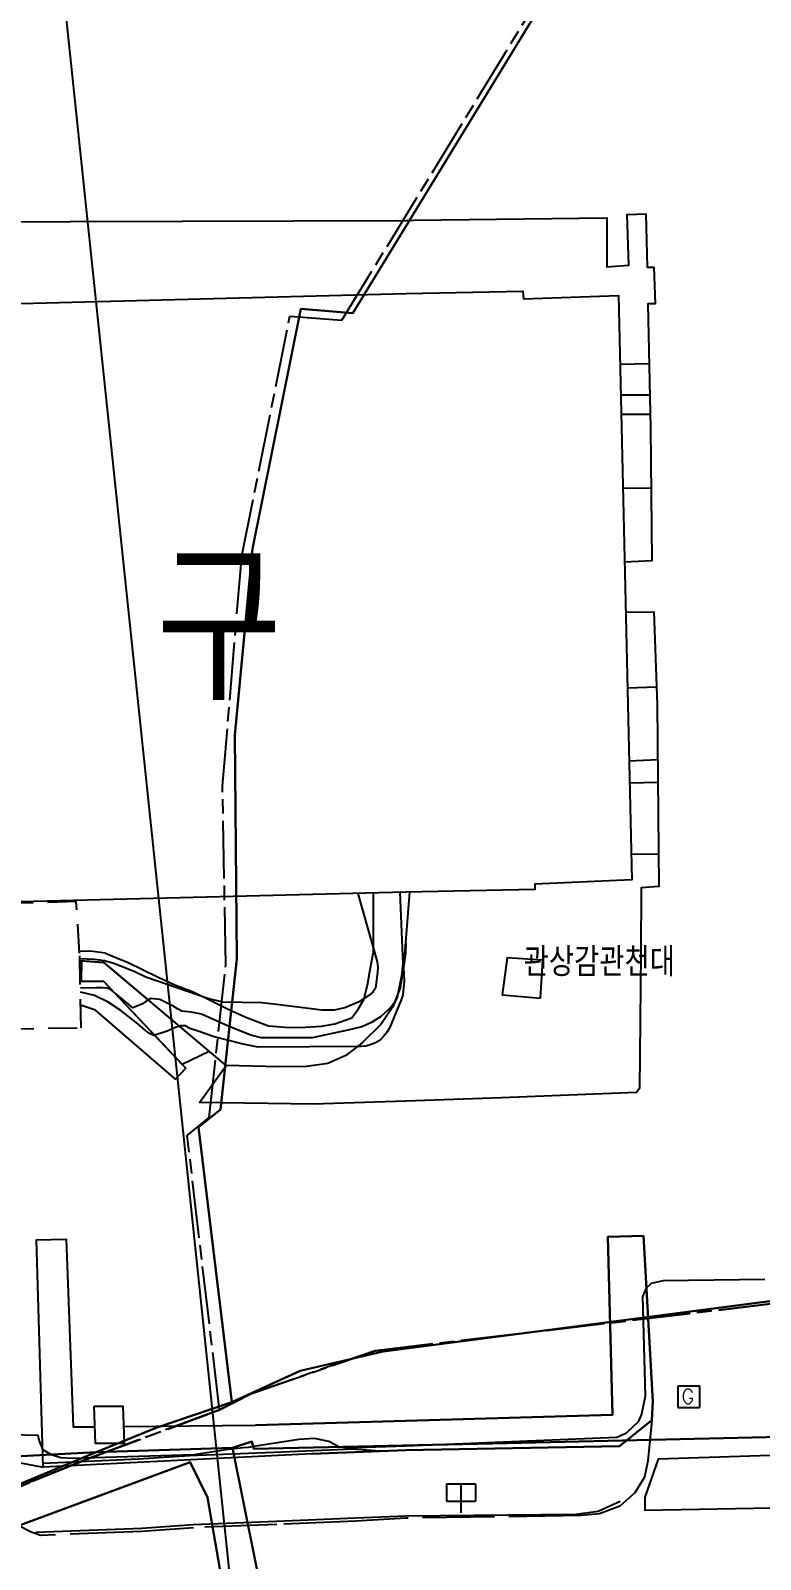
# Model space of a CAD drawing. Header units: feet. Extents: x 197796 to 199821, y 552499 to 555392.
# Drawn here: x 198906.6 to 198957.3, y 553096.6 to 553202.7 of the extents above; entities that cross this region are included whole.
import ezdxf

# ---------------------------------------------------------------- set-up
doc = ezdxf.new("R2010")
doc.units = ezdxf.units.FT
doc.header["$MEASUREMENT"] = 0
for name, pattern in [('ANYANG2', [6, 5, -1]), ('ANYANG3', [3, 2, -1]), ('JEON', [12, 4, -0.5, 1, -0.5, 4, -0.5, 1, -0.5])]:
    doc.linetypes.add(name, pattern=pattern)
for name, color, linetype in [('AAA004', 7, 'ANYANG3'), ('AAA008', 7, 'CONTINUOUS'), ('AD0022', 1, 'CONTINUOUS'), ('ADA085', 1, 'CONTINUOUS'), ('AE001', 1, 'ANYANG2'), ('AE130', 42, 'CONTINUOUS'), ('AE150', 7, 'CONTINUOUS'), ('AE222', 7, 'CONTINUOUS'), ('AEC002', 7, 'CONTINUOUS'), ('AZ080', 1, 'CONTINUOUS'), ('AZ0803', 7, 'CONTINUOUS'), ('AZB010', 1, 'CONTINUOUS'), ('CAA001', 7, 'CONTINUOUS'), ('CAA002', 30, 'CONTINUOUS'), ('DD001', 3, 'CONTINUOUS'), ('EA0018', 7, 'JEON'), ('EA0118', 7, 'JEON'), ('wipco_image', 2, 'CONTINUOUS'), ('wipco_지적', 20, 'CONTINUOUS'), ('ZC003', 7, 'CONTINUOUS'), ('ZC251', 7, 'CONTINUOUS')]:
    doc.layers.add(name, color=color, linetype=linetype)
doc.styles.add('GHS', font='ROMANS', dxfattribs={"bigfont": 'NGSW.shx'})
doc.styles.add('NGSW', font='ROMANS.shx', dxfattribs={"bigfont": 'NGSW.shx'})
picture_1 = doc.add_image_def('image1.jpg', size_in_pixel=(8269, 5907))

# ---------------------------------------------------------------- blocks, each defined once
blk = doc.blocks.new('AZB010')
at = {"layer": 'AZB010'}
for points in [[(-0.76, 0.79), (0.74, 0.79)], [(-0.76, 0.79), (-0.76, -0.71)], [(0.74, 0.79), (0.74, -0.71)], [(-0.76, -0.71), (0.74, -0.71)]]:
    blk.add_lwpolyline(points, dxfattribs=at)
at = {"layer": 'AZB010', "style": 'GHS'}
blk.add_text('G', height=1, dxfattribs=at).set_placement((-0.52, -0.45))
blk = doc.blocks.new('AEC002')
at = {"layer": 'AEC002'}
for points in [[(-1, 2), (1, 2)], [(-1, 2), (-1, 0.8)], [(0, 2), (0, 0)], [(1, 2), (1, 0.8)], [(-1, 0.8), (1, 0.8)]]:
    blk.add_lwpolyline(points, dxfattribs=at)

msp = doc.modelspace()

# ---------------------------------------------------------------- linework, layer by layer
at = {"layer": 'AAA004', "color": 255}
msp.add_lwpolyline([(198886.76, 553138.71), (198886.85, 553133.25), (198910.13, 553133.51), (198910.03, 553138.7), (198909.8, 553142.27), (198886.75, 553141.65)], close=True, dxfattribs=at)
at = {"layer": 'AAA008', "color": 255}
msp.add_lwpolyline([(198853.32, 553182.42), (198932.69, 553184.47), (198940.8, 553184.64), (198940.85, 553184.11), (198947.44, 553184.34), (198948.37, 553143.78), (198941.64, 553143.49), (198941.64, 553143.11), (198932.68, 553142.92), (198854.28, 553140.96)], dxfattribs=at)
at = {"layer": 'AD0022', "color": 255}
msp.add_lwpolyline([(198949.76, 553106.28), (198947.51, 553104.47), (198932.67, 553104.2), (198926.14, 553103.94), (198907.51, 553103.03)], dxfattribs=at)
at = {"layer": 'ADA085', "color": 255, "flags": 128}
for points in [[(198932.69, 553189.55), (198933.24, 553189.57), (198946.63, 553189.72), (198946.63, 553186.33), (198948.15, 553186.45), (198948.03, 553189.96), (198949.33, 553190.01), (198949.42, 553186.31), (198949.89, 553186.3), (198949.99, 553183.75), (198949.47, 553183.75), (198949.65, 553175.12), (198949.75, 553165.91), (198947.86, 553165.82)], [(198947.94, 553162.37), (198949.88, 553162.38), (198950.13, 553155.93), (198950.24, 553143.31), (198949.02, 553143.22), (198948.98, 553138.7)], [(198932.68, 553128.43), (198926.25, 553128.21), (198918.35, 553128.32), (198920.2, 553130.89), (198911.7, 553138.04), (198910.04, 553138.17)], [(198948.98, 553138.7), (198948.89, 553129.3), (198948.69, 553129.03), (198939.32, 553128.65), (198932.68, 553128.43)], [(198910.07, 553136.72), (198911.68, 553136.75), (198917.41, 553130.71), (198916.69, 553129.95), (198911.14, 553134.73), (198910.1, 553135.09)], [(198907.51, 553103.03), (198907.03, 553118.81), (198909.09, 553118.85), (198909.58, 553105.82), (198911.08, 553105.83)], [(198932.67, 553106.24), (198947.03, 553106.65), (198946.69, 553119), (198949.17, 553119.08), (198949.81, 553107.59), (198949.76, 553106.28)], [(198913.08, 553105.85), (198922.25, 553105.93), (198932.67, 553106.24)]]:
    msp.add_lwpolyline(points, dxfattribs=at)
at = {"layer": 'ADA085', "color": 255}
msp.add_lwpolyline([(198843.85, 553189.1), (198855.03, 553189.3), (198932.69, 553189.55)], dxfattribs=at)
at = {"layer": 'AE001', "color": 255}
msp.add_lwpolyline([(198949.76, 553106.28), (198949.48, 553103.47), (198949.25, 553102.34), (198948.58, 553101.24), (198947.52, 553100.32), (198946.12, 553099.79), (198944.83, 553099.66), (198932.67, 553099.48), (198929.2, 553099.28), (198923.71, 553099.05), (198917.93, 553098.82), (198914.36, 553098.57), (198907.32, 553098.29), (198906.61, 553098.53), (198905.81, 553098.96), (198905.35, 553099.42), (198904.82, 553100.12), (198904.42, 553101.29), (198904.01, 553103.69), (198907.51, 553103.03)], dxfattribs=at)
at = {"layer": 'AE130', "color": 255}
msp.add_lwpolyline([(198964.36, 553100.31), (198964.35, 553104.04), (198950.2, 553103.58), (198949.27, 553100.95), (198949.26, 553100.04)], close=True, dxfattribs=at)
at = {"layer": 'AE150', "color": 255, "flags": 128}
msp.add_lwpolyline([(198910.19, 553138.16), (198911.7, 553138.04), (198919.02, 553131.88), (198917.16, 553130.96), (198911.68, 553136.75), (198910.17, 553136.72)], close=True, dxfattribs=at)
at = {"layer": 'AE222', "color": 255, "flags": 128}
for points in [[(198932.67, 553099.63), (198929.19, 553099.48), (198923.7, 553099.25), (198917.92, 553099.02), (198914.35, 553098.77), (198907.01, 553098.48), (198907.02, 553098.39)], [(198947.56, 553100.63), (198946.03, 553099.94), (198944.48, 553099.73), (198932.67, 553099.63)]]:
    msp.add_lwpolyline(points, dxfattribs=at)
at = {"layer": 'AZ080', "color": 255}
msp.add_lwpolyline([(198926.14, 553103.94), (198932.67, 553104.2), (198947.51, 553104.47), (198949.76, 553106.28), (198949.81, 553107.59), (198949.17, 553119.08), (198946.69, 553119), (198947.03, 553106.65), (198932.67, 553106.24)], dxfattribs=at)
at = {"layer": 'AZ080', "color": 255, "flags": 128}
msp.add_lwpolyline([(198932.67, 553106.24), (198922.25, 553105.93)], dxfattribs=at)
at = {"layer": 'AZ0803', "color": 255, "flags": 128}
for points in [[(198942.02, 553135.56), (198942.19, 553138.2), (198939.71, 553138.36), (198939.37, 553135.81)], [(198911.03, 553107.26), (198913.03, 553107.26), (198913.13, 553104.66), (198911.13, 553104.66)]]:
    msp.add_lwpolyline(points, close=True, dxfattribs=at)
at = {"layer": 'CAA001', "color": 255, "elevation": 35}
msp.add_lwpolyline([(198957.59, 553116.05), (198950.54, 553115.96), (198949.71, 553115.76), (198949.35, 553115.44), (198949.1, 553114.87), (198949.28, 553107.95), (198949.04, 553106.71), (198948.8, 553106.17), (198947.94, 553105.37), (198947.33, 553105.08), (198932.67, 553104.49), (198928.59, 553104.34), (198928.02, 553104.44), (198927.33, 553104.81), (198926.34, 553105.01), (198925.25, 553104.95), (198922.12, 553104.46), (198921.73, 553104.39), (198921.36, 553104.37), (198920.98, 553104.32), (198920.15, 553104.22), (198919.77, 553104.16), (198917.96, 553103.89), (198909.53, 553103.62), (198908.73, 553103.68), (198908.13, 553103.85), (198907.57, 553104.18), (198907.48, 553104.27), (198907.23, 553104.89), (198907.15, 553105.22), (198905.38, 553105.27)], dxfattribs=at)
at = {"layer": 'CAA002', "color": 255, "flags": 128}
for points, elevation in [([(198929.35, 553142.84), (198930.69, 553138.1), (198930.72, 553137.73), (198930.71, 553137.35), (198930.57, 553136.26), (198930.38, 553135.98), (198930.1, 553135.75), (198929.44, 553135.31), (198928.45, 553134.9), (198927.71, 553134.73), (198926.85, 553134.74), (198924.06, 553135.08), (198923.7, 553135.13), (198922.67, 553135.24), (198919.97, 553135.3), (198918.94, 553135.55), (198914.62, 553137.02), (198913.91, 553137.37), (198912.47, 553137.96), (198911.75, 553138.17), (198911.06, 553138.26), (198910.04, 553138.31)], 32), ([(198932.94, 553142.93), (198932.52, 553137.7), (198932.56, 553136.75), (198932.46, 553135.8), (198932.34, 553135.46), (198931.54, 553133.49), (198931.33, 553133.17), (198931.13, 553132.91), (198930.89, 553132.66), (198930.57, 553132.47), (198930.27, 553132.35), (198929.9, 553132.24), (198929.55, 553132.21), (198922.43, 553132.17), (198921.38, 553132.37), (198919.31, 553132.92), (198918.32, 553133.26), (198917.68, 553133.47), (198917.39, 553133.64), (198917.05, 553133.66), (198916.74, 553133.56), (198916.11, 553133.27), (198915.18, 553132.99), (198914.89, 553133.13), (198914.6, 553133.33), (198914.06, 553133.8), (198912.9, 553134.72), (198912.01, 553135.3), (198911.07, 553135.75), (198910.08, 553135.98)], 34), ([(198932.25, 553142.91), (198932.46, 553137.98), (198932.38, 553137.11), (198932.08, 553135.61), (198931.9, 553135.29), (198931.69, 553135), (198931.43, 553134.73), (198930.91, 553134.27), (198930.3, 553133.88), (198929.61, 553133.59), (198928.65, 553133.34), (198926.17, 553132.83), (198922.64, 553132.81), (198921.91, 553133), (198920.46, 553133.58), (198918.48, 553134.45), (198917.78, 553134.59), (198917.12, 553134.67), (198916.82, 553134.83), (198916.53, 553135.02), (198915.59, 553135.48), (198914.96, 553135.55), (198914.65, 553135.37), (198914.36, 553135.15), (198913.73, 553134.9), (198913.42, 553135.15), (198912.24, 553136.12), (198911.95, 553136.27), (198911.61, 553136.29), (198911.19, 553136.28), (198910.08, 553136.26)], 33)]:
    msp.add_lwpolyline(points, dxfattribs=dict(at, elevation=elevation))
at = {"layer": 'DD001', "color": 255, "flags": 128}
for points in [[(198947.55, 553179.57), (198949.56, 553179.61)], [(198949.6, 553177.42), (198947.6, 553177.42)], [(198947.63, 553176.11), (198949.63, 553176.11)], [(198949.69, 553170.95), (198947.75, 553170.97)], [(198950.08, 553157.15), (198948.06, 553157.08)], [(198948.18, 553152.05), (198950.16, 553152.14)], [(198950.18, 553150.54), (198948.21, 553150.49)], [(198950.22, 553145.55), (198948.33, 553145.56)], [(198911.82, 553138.7), (198912.55, 553138.4), (198913.4, 553138.05), (198914.4, 553137.57), (198915.48, 553137.02), (198916.65, 553136.49), (198917.92, 553136.01), (198919.37, 553135.29), (198920.47, 553134.73), (198921.68, 553134.2), (198923.14, 553133.64), (198924.6, 553133.54), (198925.7, 553133.56), (198926.81, 553133.63), (198927.74, 553133.79), (198928.92, 553134.21), (198929.36, 553134.8), (198929.76, 553135.49), (198930.02, 553136.48), (198930.18, 553137.42), (198930.39, 553138.55), (198930.43, 553138.7)], [(198932.64, 553138.7), (198932.52, 553137.7), (198932.28, 553136.3), (198931.78, 553134.97), (198930.94, 553133.75), (198929.65, 553132.48), (198928.51, 553131.6), (198927.26, 553131.04), (198925.77, 553130.84), (198923.87, 553130.8), (198920.2, 553130.89)], [(198930.86, 553104.13), (198929.01, 553104.27), (198923.51, 553104.04), (198917.66, 553103.81), (198914.11, 553103.57), (198907.5, 553103.28)]]:
    msp.add_lwpolyline(points, dxfattribs=at)
at = {"layer": 'DD001', "color": 255}
for points in [[(198930.43, 553138.7), (198930.43, 553142.87)], [(198932.68, 553139.42), (198932.64, 553138.7)], [(198911.82, 553138.7), (198910.78, 553138.84), (198910.02, 553138.81)]]:
    msp.add_lwpolyline(points, dxfattribs=at)
at = {"layer": 'EA0018', "color": 255}
for points in [[(198919.74, 553107.01), (198917.5, 553126.04), (198919.03, 553127.29), (198920.18, 553137.88), (198919.95, 553150.28), (198921.29, 553166.26), (198924.63, 553182.9), (198928.24, 553182.62), (198943.36, 553207.36)], [(199052.52, 553122.82), (199039.25, 553122.3), (199009.43, 553121.24), (198994.02, 553118.99), (198989.4, 553118.23), (198978.42, 553116.6), (198961.15, 553114.73), (198958.6, 553114.43), (198958.38, 553114.4), (198930.54, 553111.1), (198921.92, 553108.12), (198919.74, 553107.01)], [(198919.74, 553107.01), (198910.52, 553103.58), (198906.77, 553102.06), (198886.29, 553093.42), (198868.5, 553085.79), (198850.97, 553077.7), (198827.27, 553061.1), (198822.02, 553057.24), (198820.35, 553056.02), (198818.95, 553055.11)]]:
    msp.add_lwpolyline(points, dxfattribs=at)
at = {"layer": 'EA0118', "color": 255}
msp.add_lwpolyline([(198827.27, 553061.1), (198850.97, 553077.7), (198868.5, 553085.79), (198886.29, 553093.42), (198906.77, 553102.06), (198910.52, 553103.58), (198919.74, 553107.01), (198921.92, 553108.12), (198930.54, 553111.1), (198958.38, 553114.4), (198958.6, 553114.43), (198961.15, 553114.73), (198978.42, 553116.6), (198989.4, 553118.23), (198994.02, 553118.99), (199009.43, 553121.24), (199039.25, 553122.3), (199052.52, 553122.82), (199053.03, 553173.56), (199055.42, 553183.34), (199055.14, 553193.27), (199054.89, 553198.92), (199054.79, 553201.4), (199054.14, 553215.92)], dxfattribs=at)
at = {"layer": 'wipco_지적', "color": 20}
for points in [[(198957.96, 553209.54), (198958.22, 553190.77), (198958.85, 553155.53), (198962.51, 553155.21), (198962.48, 553154.68), (198958.81, 553154.49), (198959.54, 553114.75), (198931.1, 553111.05), (198925.34, 553109.72), (198920.59, 553107.54), (198918.29, 553126.62), (198919.8, 553127.85), (198920.95, 553138.31), (198920.8, 553153.82), (198922.02, 553166.75), (198925.38, 553183.4), (198928.99, 553183.1), (198944.3, 553208.16)], [(198944.3, 553208.16), (198928.99, 553183.1), (198925.38, 553183.4), (198922.02, 553166.75), (198920.8, 553153.82), (198920.95, 553138.31), (198919.8, 553127.85), (198918.29, 553126.62), (198920.59, 553107.54), (198915.35, 553105.76), (198911.18, 553104.07), (198903.32, 553103.65)], [(198924.64, 553084.48), (198920.64, 553104.37), (198921.98, 553104.8), (198922.12, 553104.29), (198939.72, 553104.7), (198959.73, 553105.16), (198961.26, 553105.22), (198961.13, 553110.46), (198961.96, 553110.57), (198965.43, 553111.11), (198965.54, 553105.29), (198984.26, 553105.63), (199008.52, 553106.07), (199008.16, 553116.68), (199011.76, 553117.23), (199011.76, 553117.23), (199011.72, 553113.98), (199012.12, 553106.27), (199029.19, 553106.56), (199048.05, 553106.92), (199047.9, 553113.3), (199049.24, 553106.93), (199051.89, 553094.17)], [(198827.43, 553105.76), (198835.28, 553105.76), (198835.28, 553105.76), (198839.68, 553077.12), (198841.09, 553077.65), (198862.19, 553087.21), (198861.28, 553089.2), (198864.24, 553090.04), (198864.81, 553090.11), (198865.23, 553088.81), (198876.24, 553093.07), (198889.32, 553097.78), (198903.32, 553103.65), (198911.18, 553104.07), (198903.28, 553100.79), (198890.08, 553095.22), (198879.45, 553090.63), (198869.96, 553086.58), (198863.62, 553083.67), (198851.75, 553078.19), (198843.96, 553072.71), (198838.95, 553069.19), (198834.92, 553066.41), (198828.03, 553061.55)], [(198903.28, 553100.79), (198911.18, 553104.07), (198920.64, 553104.37), (198920.64, 553104.37), (198924.64, 553084.48), (198924.54, 553081.13), (198938.64, 553080.83), (198938.88, 553081.42), (198944.1, 553081.48), (198968.81, 553082.09), (198968.95, 553075.34), (198943.02, 553075.46), (198942.4, 553075.47), (198942.4, 553075.77), (198937.69, 553075.55), (198928.91, 553075.16), (198922.53, 553074.51), (198911.96, 553073.13), (198897.7, 553070.8)]]:
    msp.add_lwpolyline(points, dxfattribs=at)
for points in [[(198959.54, 553114.75), (198959.73, 553105.16), (198939.72, 553104.7), (198922.12, 553104.29), (198921.98, 553104.8), (198920.64, 553104.37), (198911.18, 553104.07), (198915.35, 553105.76), (198920.59, 553107.54), (198925.34, 553109.72), (198931.1, 553111.05), (198959.54, 553114.75)], [(198874.56, 553074.94), (198879.93, 553076.34), (198891.2, 553078.68), (198898.34, 553079.73), (198908.87, 553080.52), (198921.44, 553080.99), (198919.7, 553093.43), (198920.08, 553094.1), (198918.9, 553100.92), (198917.7, 553103.37), (198902.68, 553097.81), (198895.38, 553093.54), (198894.42, 553092.79), (198893.88, 553092.94), (198888.33, 553090.57), (198888.56, 553089.95), (198881.51, 553087.28), (198871.46, 553083.52), (198873.72, 553076.95), (198874.56, 553074.94)], [(198874.56, 553074.94), (198873.72, 553076.95), (198871.46, 553083.52), (198881.51, 553087.28), (198888.56, 553089.95), (198888.33, 553090.57), (198893.88, 553092.94), (198894.42, 553092.79), (198895.38, 553093.54), (198902.68, 553097.81), (198917.7, 553103.37), (198918.9, 553100.92), (198920.08, 553094.1), (198919.7, 553093.43), (198921.44, 553080.99), (198908.87, 553080.52), (198898.34, 553079.73), (198891.2, 553078.68), (198879.93, 553076.34), (198874.56, 553074.94)]]:
    msp.add_lwpolyline(points, close=True, dxfattribs=at)

# ---------------------------------------------------------------- block references
at = {"layer": 'AEC002', "color": 255}
msp.add_blockref('AEC002', (198936.5, 553099.86), dxfattribs=at)
at = {"layer": 'AZB010', "color": 255}
msp.add_blockref('AZB010', (198952.32, 553107.88), dxfattribs=at)

# ---------------------------------------------------------------- texts
at = {"layer": 'ZC003', "style": 'NGSW'}
msp.add_text('관상감관천대', height=2, dxfattribs=at).set_placement((198940.86, 553137.08))
at = {"layer": 'ZC251', "style": 'NGSW'}
msp.add_text('종  로  구', height=10, dxfattribs=at).set_placement((198870.44, 553156.26))

# ---------------------------------------------------------------- pictures from other files: only their frames are drawn
at = {"layer": 'wipco_image'}
image = msp.add_image(picture_1, insert=(198928.54, 553018.66), size_in_units=(698.97, 499.31), rotation=5.99868, dxfattribs=at)
image.dxf.flags = 7

doc.saveas('drawing.dxf')
